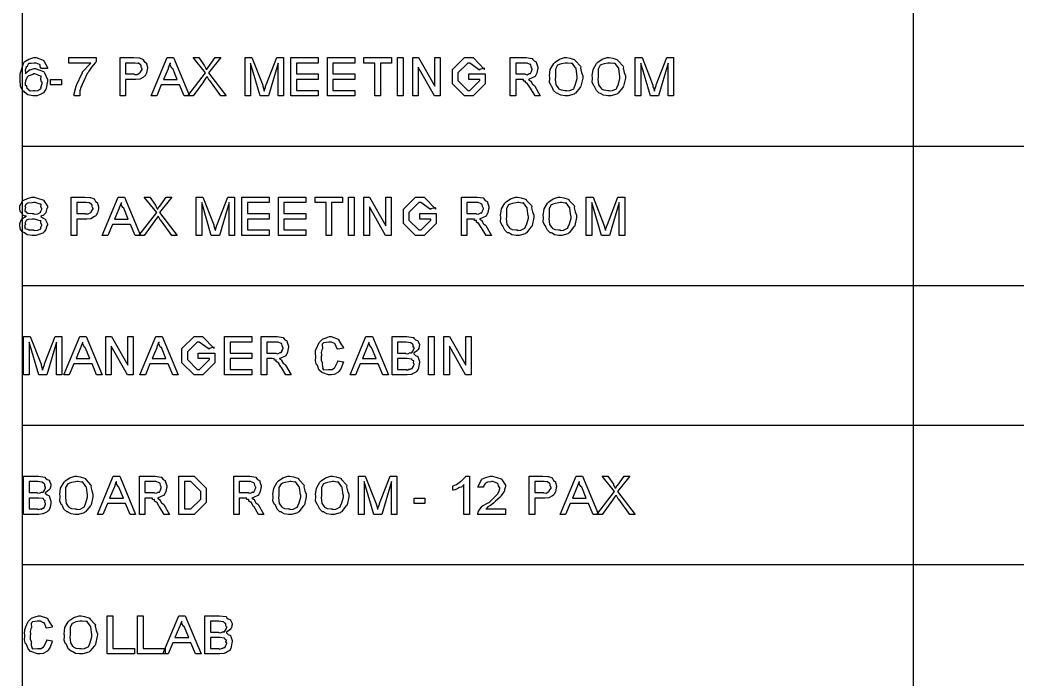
# Model space of a CAD drawing. Extents: x 0 to 23.4, y 0 to 16.5.
# Drawn here: x 19.229 to 21.06, y 11.622 to 12.831 of the extents above; entities that cross this region are included whole.
import ezdxf

# ---------------------------------------------------------------- set-up
doc = ezdxf.new("R2010")
doc.units = 0
doc.layers.get('0').update_dxf_attribs({"linetype": 'CONTINUOUS'})

msp = doc.modelspace()

# ---------------------------------------------------------------- linework, layer by layer
at = {"color": 0}
for points in [[(19.2335, 14.09), (19.2335, 8.75831)], [(20.8692, 14.09), (20.8692, 8.75831)], [(19.2335, 12.6), (22.1315, 12.6)], [(19.2335, 12.3439), (22.1315, 12.3439)], [(19.2335, 12.0878), (22.1315, 12.0878)], [(19.2335, 11.8317), (22.1315, 11.8317)]]:
    msp.add_lwpolyline(points, dxfattribs=at)
for points in [[(19.28, 12.7423), (19.2699, 12.7423), (19.2692, 12.7424), (19.2668, 12.7452), (19.2668, 12.7487), (19.2664, 12.7491), (19.265, 12.7495), (19.259, 12.7523), (19.2571, 12.7523), (19.2553, 12.752), (19.25, 12.7514), (19.2457, 12.7513), (19.2443, 12.751), (19.2443, 12.7505), (19.2428, 12.7466), (19.2424, 12.746), (19.2411, 12.7447), (19.2389, 12.7395), (19.2397, 12.7343), (19.2397, 12.7326), (19.2397, 12.7326), (19.2422, 12.7353), (19.2471, 12.7396), (19.2479, 12.74), (19.2483, 12.7399), (19.2556, 12.7423), (19.2579, 12.7423), (19.2594, 12.7416), (19.2725, 12.7366), (19.2736, 12.7354), (19.2744, 12.7342), (19.28, 12.7219), (19.28, 12.7178), (19.2793, 12.7158), (19.2781, 12.7094), (19.2774, 12.7056), (19.2768, 12.7046), (19.276, 12.7028), (19.2725, 12.6976), (19.2692, 12.6958), (19.2683, 12.6953), (19.2665, 12.6945), (19.2611, 12.6924), (19.2575, 12.692), (19.2562, 12.692), (19.2531, 12.692), (19.2439, 12.694), (19.2383, 12.6985), (19.2371, 12.6998), (19.2353, 12.7005), (19.2307, 12.7092), (19.2297, 12.7214), (19.2297, 12.7254), (19.2297, 12.7327), (19.2365, 12.753), (19.2379, 12.7545), (19.2385, 12.7553), (19.2456, 12.7595), (19.2549, 12.7623), (19.2579, 12.7623), (19.2594, 12.7623), (19.2719, 12.7578), (19.2729, 12.7569), (19.2737, 12.7553), (19.2799, 12.7439), (19.28, 12.7423)], [(19.3192, 12.7523), (19.3192, 12.7623), (19.3696, 12.7623), (19.3696, 12.7543), (19.3675, 12.7525), (19.3608, 12.745), (19.3557, 12.7371), (19.3544, 12.7352), (19.3525, 12.7331), (19.3438, 12.7132), (19.3431, 12.7111), (19.3418, 12.7092), (19.3393, 12.7013), (19.3396, 12.6937), (19.3394, 12.692), (19.3292, 12.692), (19.3283, 12.6934), (19.3326, 12.7098), (19.3333, 12.7117), (19.3339, 12.7132), (19.3431, 12.7324), (19.3442, 12.7341), (19.3444, 12.7359), (19.3581, 12.7511), (19.3594, 12.7523), (19.3192, 12.7523)], [(19.4132, 12.692), (19.4132, 12.7623), (19.4382, 12.7623), (19.4386, 12.7623), (19.4475, 12.7618), (19.4482, 12.7617), (19.4486, 12.7616), (19.4556, 12.7591), (19.4561, 12.7586), (19.4558, 12.7578), (19.4578, 12.7544), (19.4612, 12.7527), (19.4615, 12.7519), (19.4617, 12.7509), (19.4636, 12.7448), (19.4636, 12.7428), (19.4631, 12.7406), (19.4615, 12.7336), (19.4592, 12.7291), (19.4583, 12.728), (19.4564, 12.7264), (19.4493, 12.7226), (19.4421, 12.7222), (19.4397, 12.7222), (19.4233, 12.7222), (19.4233, 12.692), (19.4132, 12.692)], [(19.4704, 12.692), (19.4997, 12.7623), (19.5114, 12.7623), (19.5407, 12.692), (19.5307, 12.692), (19.5222, 12.7122), (19.4889, 12.7122), (19.4804, 12.692), (19.4704, 12.692)], [(19.5375, 12.692), (19.5703, 12.7343), (19.5475, 12.7623), (19.5575, 12.7623), (19.5682, 12.7473), (19.5685, 12.7457), (19.571, 12.741), (19.5721, 12.7402), (19.5721, 12.74), (19.5721, 12.74), (19.5725, 12.7413), (19.5754, 12.7451), (19.576, 12.7458), (19.5879, 12.7623), (19.5979, 12.7623), (19.5753, 12.7343), (19.6079, 12.692), (19.5981, 12.692), (19.5779, 12.7202), (19.5765, 12.7205), (19.5735, 12.7266), (19.5729, 12.7274), (19.5715, 12.7256), (19.5675, 12.7202), (19.5664, 12.7183), (19.5663, 12.718), (19.5475, 12.692), (19.5375, 12.692)], [(19.6426, 12.692), (19.6426, 12.7623), (19.6553, 12.7623), (19.675, 12.7115), (19.6753, 12.7098), (19.6776, 12.7014), (19.6778, 12.7009), (19.6778, 12.7009), (19.6789, 12.7046), (19.681, 12.711), (19.6813, 12.7122), (19.7007, 12.7623), (19.7132, 12.7623), (19.7132, 12.692), (19.7031, 12.692), (19.7031, 12.7523), (19.6854, 12.692), (19.6704, 12.692), (19.6529, 12.7523), (19.6529, 12.692), (19.6426, 12.692)], [(19.7265, 12.692), (19.7265, 12.7623), (19.7769, 12.7623), (19.7769, 12.7523), (19.7368, 12.7523), (19.7368, 12.7322), (19.7769, 12.7322), (19.7769, 12.7222), (19.7368, 12.7222), (19.7368, 12.702), (19.7769, 12.702), (19.7769, 12.692), (19.7265, 12.692)], [(19.7938, 12.692), (19.7938, 12.7623), (19.844, 12.7623), (19.844, 12.7523), (19.8039, 12.7523), (19.8039, 12.7322), (19.844, 12.7322), (19.844, 12.7222), (19.8039, 12.7222), (19.8039, 12.702), (19.844, 12.702), (19.844, 12.692), (19.7938, 12.692)], [(19.8811, 12.692), (19.8811, 12.7523), (19.8608, 12.7523), (19.8608, 12.7623), (19.9112, 12.7623), (19.9112, 12.7523), (19.8911, 12.7523), (19.8911, 12.692), (19.8811, 12.692)], [(19.9224, 12.692), (19.9224, 12.7623), (19.9326, 12.7623), (19.9326, 12.692), (19.9224, 12.692)], [(19.9504, 12.692), (19.9504, 12.7623), (19.9611, 12.7623), (19.9908, 12.7098), (19.9908, 12.7623), (20.0007, 12.7623), (20.0007, 12.692), (19.9901, 12.692), (19.9606, 12.7447), (19.9606, 12.692), (19.9504, 12.692)], [(20.0533, 12.7222), (20.0533, 12.7322), (20.0835, 12.7322), (20.0835, 12.7141), (20.0613, 12.692), (20.0565, 12.692), (20.0453, 12.692), (20.0231, 12.7141), (20.0231, 12.7269), (20.0231, 12.7402), (20.0453, 12.7623), (20.0557, 12.7623), (20.0611, 12.7623), (20.0824, 12.7402), (20.0824, 12.7428), (20.0732, 12.7406), (20.0732, 12.7393), (20.055, 12.7523), (20.0554, 12.7523), (20.0514, 12.7523), (20.0333, 12.7343), (20.0333, 12.7272), (20.0333, 12.7202), (20.0514, 12.702), (20.0557, 12.702), (20.0554, 12.702), (20.0735, 12.7202), (20.0735, 12.7222), (20.0533, 12.7222)], [(20.1294, 12.692), (20.1294, 12.7623), (20.1583, 12.7623), (20.1588, 12.7623), (20.1697, 12.7607), (20.1704, 12.7604), (20.1704, 12.7593), (20.1731, 12.7561), (20.1768, 12.7543), (20.1772, 12.7534), (20.1774, 12.7521), (20.1799, 12.7448), (20.1799, 12.7423), (20.1793, 12.7403), (20.1781, 12.7339), (20.1764, 12.7298), (20.1757, 12.7289), (20.1749, 12.7273), (20.1643, 12.7224), (20.1629, 12.7222), (20.1632, 12.7217), (20.1674, 12.7192), (20.1676, 12.7189), (20.1676, 12.7176), (20.1701, 12.7133), (20.1739, 12.7109), (20.1743, 12.71), (20.1846, 12.692), (20.1749, 12.692), (20.1668, 12.7059), (20.1657, 12.7069), (20.1612, 12.7143), (20.161, 12.7148), (20.16, 12.7147), (20.1571, 12.7165), (20.1571, 12.7193), (20.1568, 12.7196), (20.1563, 12.7192), (20.1537, 12.7193), (20.1536, 12.7218), (20.1533, 12.7219), (20.1525, 12.7218), (20.1497, 12.7222), (20.1487, 12.7222), (20.1396, 12.7222), (20.1396, 12.692), (20.1294, 12.692)], [(20.2021, 12.7263), (20.2013, 12.7286), (20.2029, 12.7406), (20.2092, 12.7512), (20.2106, 12.7528), (20.2117, 12.754), (20.2197, 12.7593), (20.2292, 12.7623), (20.2324, 12.7623), (20.2328, 12.7623), (20.2392, 12.7611), (20.2469, 12.7585), (20.2482, 12.7578), (20.2493, 12.7562), (20.2582, 12.7466), (20.2588, 12.7452), (20.2585, 12.7429), (20.2601, 12.7352), (20.2625, 12.729), (20.2625, 12.7269), (20.2624, 12.7247), (20.2592, 12.7099), (20.2586, 12.7085), (20.2571, 12.7069), (20.2489, 12.6968), (20.2478, 12.6961), (20.2465, 12.6951), (20.2358, 12.692), (20.2324, 12.692), (20.2299, 12.692), (20.2224, 12.6931), (20.2176, 12.6958), (20.2165, 12.6966), (20.2144, 12.697), (20.209, 12.7016), (20.2064, 12.7081), (20.2058, 12.7094), (20.2042, 12.7104), (20.2014, 12.7172), (20.2021, 12.724), (20.2021, 12.7263)], [(20.2806, 12.7263), (20.2796, 12.7286), (20.2813, 12.7406), (20.2875, 12.7512), (20.2889, 12.7528), (20.29, 12.754), (20.2981, 12.7593), (20.3075, 12.7623), (20.3107, 12.7623), (20.3111, 12.7623), (20.3175, 12.7611), (20.3253, 12.7585), (20.3265, 12.7578), (20.3276, 12.7562), (20.3365, 12.7466), (20.3371, 12.7452), (20.3368, 12.7429), (20.3385, 12.7352), (20.3408, 12.729), (20.3408, 12.7269), (20.3407, 12.7247), (20.3375, 12.7099), (20.3369, 12.7085), (20.3354, 12.7069), (20.3272, 12.6968), (20.3261, 12.6961), (20.3249, 12.6951), (20.3142, 12.692), (20.3107, 12.692), (20.3082, 12.692), (20.3007, 12.6931), (20.296, 12.6958), (20.2949, 12.6966), (20.2928, 12.697), (20.2874, 12.7016), (20.2847, 12.7081), (20.2842, 12.7094), (20.2825, 12.7104), (20.2797, 12.7172), (20.2806, 12.724), (20.2806, 12.7263)], [(20.3589, 12.692), (20.3589, 12.7623), (20.3714, 12.7623), (20.3911, 12.7115), (20.3914, 12.7098), (20.3939, 12.7014), (20.394, 12.7009), (20.394, 12.7009), (20.395, 12.7046), (20.3971, 12.711), (20.3975, 12.7122), (20.4168, 12.7623), (20.4293, 12.7623), (20.4293, 12.692), (20.4192, 12.692), (20.4192, 12.7523), (20.4015, 12.692), (20.3867, 12.692), (20.369, 12.7523), (20.369, 12.692), (20.3589, 12.692)], [(19.4233, 12.7322), (19.439, 12.7322), (19.4394, 12.7314), (19.4447, 12.7313), (19.4496, 12.7343), (19.4501, 12.7347), (19.4501, 12.7351), (19.4536, 12.7406), (19.4536, 12.7423), (19.4532, 12.7423), (19.4519, 12.7446), (19.4519, 12.748), (19.4517, 12.7484), (19.4507, 12.7488), (19.4469, 12.7518), (19.4464, 12.7519), (19.446, 12.7516), (19.4406, 12.7523), (19.4387, 12.7523), (19.4233, 12.7523), (19.4233, 12.7322)], [(19.4929, 12.7222), (19.5181, 12.7222), (19.5099, 12.7423), (19.5083, 12.7431), (19.5053, 12.7482), (19.5056, 12.7522), (19.5056, 12.7523), (19.5047, 12.7513), (19.5017, 12.7428), (19.5012, 12.7417), (19.4929, 12.7222)], [(20.1396, 12.7322), (20.1568, 12.7322), (20.1568, 12.7318), (20.1603, 12.7309), (20.1642, 12.7331), (20.1646, 12.7332), (20.1646, 12.7332), (20.1664, 12.7331), (20.1683, 12.7365), (20.1685, 12.7369), (20.1683, 12.737), (20.1699, 12.741), (20.1699, 12.7423), (20.1693, 12.7424), (20.1679, 12.7453), (20.1674, 12.7491), (20.1669, 12.7495), (20.1661, 12.7498), (20.1604, 12.7523), (20.1585, 12.7523), (20.1396, 12.7523), (20.1396, 12.7322)], [(20.2124, 12.7263), (20.2118, 12.723), (20.2129, 12.7122), (20.2171, 12.7066), (20.2181, 12.7059), (20.2179, 12.7052), (20.2229, 12.703), (20.23, 12.702), (20.2324, 12.702), (20.2326, 12.7013), (20.2389, 12.7017), (20.2458, 12.7052), (20.2468, 12.7059), (20.2467, 12.7066), (20.2494, 12.7133), (20.2525, 12.7237), (20.2525, 12.7272), (20.2521, 12.7278), (20.2506, 12.7415), (20.2501, 12.7428), (20.2494, 12.7434), (20.2438, 12.7516), (20.2429, 12.7517), (20.2414, 12.7515), (20.2347, 12.7523), (20.2325, 12.7523), (20.2301, 12.752), (20.2232, 12.7509), (20.2192, 12.7495), (20.2182, 12.7489), (20.2162, 12.7482), (20.2122, 12.7413), (20.2124, 12.7301), (20.2124, 12.7263)], [(20.2907, 12.7263), (20.2901, 12.723), (20.2912, 12.7122), (20.2954, 12.7066), (20.2964, 12.7059), (20.2962, 12.7052), (20.3014, 12.703), (20.3083, 12.702), (20.3107, 12.702), (20.311, 12.7013), (20.3172, 12.7017), (20.3242, 12.7052), (20.3251, 12.7059), (20.325, 12.7066), (20.3278, 12.7133), (20.3308, 12.7237), (20.3308, 12.7272), (20.3304, 12.7278), (20.3289, 12.7415), (20.3285, 12.7428), (20.3279, 12.7434), (20.3221, 12.7516), (20.3213, 12.7517), (20.3197, 12.7515), (20.3131, 12.7523), (20.3108, 12.7523), (20.3085, 12.752), (20.3015, 12.7509), (20.2975, 12.7495), (20.2965, 12.7489), (20.2946, 12.7482), (20.2906, 12.7413), (20.2907, 12.7301), (20.2907, 12.7263)], [(19.2397, 12.7178), (19.239, 12.7167), (19.2389, 12.7123), (19.2414, 12.7104), (19.2417, 12.7098), (19.2413, 12.7092), (19.2421, 12.706), (19.2449, 12.7043), (19.2451, 12.7039), (19.2451, 12.7032), (19.2481, 12.701), (19.2535, 12.702), (19.2553, 12.702), (19.2562, 12.7012), (19.2625, 12.7018), (19.2678, 12.7055), (19.2681, 12.7061), (19.2675, 12.7068), (19.2699, 12.7148), (19.2699, 12.7174), (19.2692, 12.7176), (19.2679, 12.7222), (19.2683, 12.7276), (19.2681, 12.7283), (19.2669, 12.7282), (19.2626, 12.7301), (19.2569, 12.7322), (19.2551, 12.7322), (19.2533, 12.7313), (19.2478, 12.7297), (19.2449, 12.7288), (19.2443, 12.7283), (19.2435, 12.7269), (19.2397, 12.7201), (19.2397, 12.7178)], [(19.2857, 12.7122), (19.2857, 12.7222), (19.3058, 12.7222), (19.3058, 12.7122), (19.2857, 12.7122)], [(19.2415, 12.4715), (19.2399, 12.4712), (19.2346, 12.4729), (19.2329, 12.4767), (19.2324, 12.4773), (19.2322, 12.4772), (19.2297, 12.4799), (19.2294, 12.485), (19.2294, 12.4867), (19.2294, 12.4901), (19.235, 12.4997), (19.2361, 12.5005), (19.2367, 12.5008), (19.2433, 12.5036), (19.2515, 12.5062), (19.2543, 12.5062), (19.2553, 12.5061), (19.2715, 12.5013), (19.2728, 12.5003), (19.2737, 12.4986), (19.2797, 12.4895), (19.2797, 12.4864), (19.279, 12.485), (19.2778, 12.4805), (19.2771, 12.478), (19.2767, 12.4773), (19.2758, 12.4759), (19.2722, 12.4722), (19.2687, 12.4718), (19.2678, 12.4715), (19.2678, 12.4705), (19.2714, 12.4679), (19.276, 12.4659), (19.2765, 12.4652), (19.2765, 12.4644), (19.2797, 12.4574), (19.2797, 12.455), (19.279, 12.4532), (19.2768, 12.4469), (19.2739, 12.4423), (19.2728, 12.4413), (19.2715, 12.4399), (19.2588, 12.4359), (19.2546, 12.4359), (19.2517, 12.4359), (19.2429, 12.4372), (19.2375, 12.4404), (19.2364, 12.4413), (19.2346, 12.4418), (19.2303, 12.447), (19.2294, 12.4533), (19.2294, 12.4554), (19.2294, 12.458), (19.2321, 12.465), (19.2326, 12.4656), (19.2329, 12.4662), (19.2406, 12.4712), (19.2415, 12.4715)], [(19.3233, 12.4359), (19.3233, 12.5062), (19.3483, 12.5062), (19.3487, 12.5061), (19.3576, 12.5056), (19.3583, 12.5055), (19.3587, 12.5054), (19.3658, 12.5029), (19.3664, 12.5025), (19.3661, 12.5016), (19.3679, 12.4983), (19.3714, 12.4965), (19.3718, 12.4958), (19.3718, 12.4947), (19.3738, 12.4887), (19.3738, 12.4867), (19.3733, 12.4845), (19.3718, 12.4775), (19.3693, 12.4729), (19.3685, 12.4719), (19.3665, 12.4703), (19.3594, 12.4665), (19.3522, 12.466), (19.3499, 12.466), (19.3336, 12.466), (19.3336, 12.4359), (19.3233, 12.4359)], [(19.3806, 12.4359), (19.4099, 12.5062), (19.4215, 12.5062), (19.4508, 12.4359), (19.4408, 12.4359), (19.4324, 12.4561), (19.399, 12.4561), (19.3906, 12.4359), (19.3806, 12.4359)], [(19.4476, 12.4359), (19.4804, 12.4782), (19.4576, 12.5062), (19.4676, 12.5062), (19.4783, 12.4912), (19.4786, 12.4896), (19.4811, 12.4849), (19.4822, 12.4841), (19.4822, 12.4838), (19.4822, 12.4838), (19.4826, 12.4852), (19.4856, 12.4889), (19.4861, 12.4897), (19.4981, 12.5062), (19.5081, 12.5062), (19.4854, 12.4782), (19.5181, 12.4359), (19.5082, 12.4359), (19.4881, 12.4641), (19.4867, 12.4644), (19.4836, 12.4704), (19.4831, 12.4712), (19.4817, 12.4695), (19.4776, 12.4641), (19.4765, 12.4622), (19.4764, 12.4619), (19.4576, 12.4359), (19.4476, 12.4359)], [(19.5528, 12.4359), (19.5528, 12.5062), (19.5654, 12.5062), (19.5851, 12.4554), (19.5854, 12.4537), (19.5878, 12.4453), (19.5881, 12.4448), (19.5881, 12.4448), (19.589, 12.4485), (19.5911, 12.4549), (19.5915, 12.4561), (19.6108, 12.5062), (19.6233, 12.5062), (19.6233, 12.4359), (19.6132, 12.4359), (19.6132, 12.4962), (19.5956, 12.4359), (19.5806, 12.4359), (19.5631, 12.4962), (19.5631, 12.4359), (19.5528, 12.4359)], [(19.6367, 12.4359), (19.6367, 12.5062), (19.6871, 12.5062), (19.6871, 12.4962), (19.6469, 12.4962), (19.6469, 12.476), (19.6871, 12.476), (19.6871, 12.466), (19.6469, 12.466), (19.6469, 12.4459), (19.6871, 12.4459), (19.6871, 12.4359), (19.6367, 12.4359)], [(19.7039, 12.4359), (19.7039, 12.5062), (19.7542, 12.5062), (19.7542, 12.4962), (19.714, 12.4962), (19.714, 12.476), (19.7542, 12.476), (19.7542, 12.466), (19.714, 12.466), (19.714, 12.4459), (19.7542, 12.4459), (19.7542, 12.4359), (19.7039, 12.4359)], [(19.7912, 12.4359), (19.7912, 12.4962), (19.7711, 12.4962), (19.7711, 12.5062), (19.8214, 12.5062), (19.8214, 12.4962), (19.8012, 12.4962), (19.8012, 12.4359), (19.7912, 12.4359)], [(19.8326, 12.4359), (19.8326, 12.5062), (19.8428, 12.5062), (19.8428, 12.4359), (19.8326, 12.4359)], [(19.8606, 12.4359), (19.8606, 12.5062), (19.8712, 12.5062), (19.901, 12.4537), (19.901, 12.5062), (19.911, 12.5062), (19.911, 12.4359), (19.9003, 12.4359), (19.8708, 12.4886), (19.8708, 12.4359), (19.8606, 12.4359)], [(19.9635, 12.466), (19.9635, 12.476), (19.9936, 12.476), (19.9936, 12.458), (19.9715, 12.4359), (19.9667, 12.4359), (19.9554, 12.4359), (19.9333, 12.458), (19.9333, 12.4708), (19.9333, 12.4841), (19.9554, 12.5062), (19.9658, 12.5062), (19.9713, 12.5062), (19.9925, 12.4841), (19.9925, 12.4867), (19.9833, 12.4845), (19.9833, 12.4832), (19.9651, 12.4962), (19.9656, 12.4962), (19.9615, 12.4962), (19.9435, 12.4782), (19.9435, 12.471), (19.9435, 12.4641), (19.9615, 12.4459), (19.9658, 12.4459), (19.9656, 12.4459), (19.9836, 12.4641), (19.9836, 12.466), (19.9635, 12.466)], [(20.0396, 12.4359), (20.0396, 12.5062), (20.0685, 12.5062), (20.0689, 12.5061), (20.0799, 12.5046), (20.0806, 12.5042), (20.0806, 12.5032), (20.0833, 12.4999), (20.0869, 12.4982), (20.0874, 12.4973), (20.0875, 12.496), (20.09, 12.4887), (20.09, 12.4862), (20.0896, 12.4842), (20.0883, 12.4778), (20.0865, 12.4737), (20.0858, 12.4728), (20.0851, 12.4711), (20.0744, 12.4663), (20.0731, 12.466), (20.0733, 12.4656), (20.0775, 12.4631), (20.0778, 12.4628), (20.0778, 12.4614), (20.0804, 12.4572), (20.084, 12.4548), (20.0846, 12.4539), (20.0947, 12.4359), (20.085, 12.4359), (20.0769, 12.4498), (20.0758, 12.4507), (20.0714, 12.4582), (20.0711, 12.4587), (20.0701, 12.4586), (20.0672, 12.4604), (20.0672, 12.4632), (20.0669, 12.4634), (20.0665, 12.4631), (20.064, 12.4632), (20.0637, 12.4657), (20.0635, 12.4658), (20.0628, 12.4657), (20.0599, 12.466), (20.0589, 12.466), (20.0499, 12.466), (20.0499, 12.4359), (20.0396, 12.4359)], [(20.1124, 12.4702), (20.1114, 12.4724), (20.1131, 12.4844), (20.1193, 12.4951), (20.1208, 12.4966), (20.1218, 12.4978), (20.1299, 12.5032), (20.1393, 12.5062), (20.1425, 12.5062), (20.1429, 12.5061), (20.1493, 12.5049), (20.1571, 12.5024), (20.1583, 12.5016), (20.1594, 12.5001), (20.1683, 12.4905), (20.1689, 12.489), (20.1686, 12.4868), (20.1703, 12.4791), (20.1726, 12.4729), (20.1726, 12.4708), (20.1725, 12.4685), (20.1694, 12.4538), (20.1688, 12.4524), (20.1672, 12.4508), (20.159, 12.4407), (20.1579, 12.44), (20.1567, 12.439), (20.146, 12.4359), (20.1425, 12.4359), (20.14, 12.4359), (20.1325, 12.437), (20.1278, 12.4397), (20.1267, 12.4404), (20.1246, 12.4409), (20.1192, 12.4455), (20.1165, 12.4519), (20.116, 12.4532), (20.1143, 12.4543), (20.1115, 12.461), (20.1124, 12.4679), (20.1124, 12.4702)], [(20.1907, 12.4702), (20.1897, 12.4724), (20.1915, 12.4844), (20.1976, 12.4951), (20.1992, 12.4966), (20.2001, 12.4978), (20.2082, 12.5032), (20.2176, 12.5062), (20.2208, 12.5062), (20.2213, 12.5061), (20.2276, 12.5049), (20.2354, 12.5024), (20.2367, 12.5016), (20.2378, 12.5001), (20.2467, 12.4905), (20.2472, 12.489), (20.2469, 12.4868), (20.2486, 12.4791), (20.251, 12.4729), (20.251, 12.4708), (20.2508, 12.4685), (20.2478, 12.4538), (20.2471, 12.4524), (20.2456, 12.4508), (20.2374, 12.4407), (20.2363, 12.44), (20.235, 12.439), (20.2243, 12.4359), (20.2208, 12.4359), (20.2183, 12.4359), (20.2108, 12.437), (20.2061, 12.4397), (20.205, 12.4404), (20.2029, 12.4409), (20.1975, 12.4455), (20.195, 12.4519), (20.1943, 12.4532), (20.1926, 12.4543), (20.1899, 12.461), (20.1907, 12.4679), (20.1907, 12.4702)], [(20.269, 12.4359), (20.269, 12.5062), (20.2815, 12.5062), (20.3014, 12.4554), (20.3015, 12.4537), (20.304, 12.4453), (20.3042, 12.4448), (20.3042, 12.4448), (20.3051, 12.4485), (20.3072, 12.4549), (20.3076, 12.4561), (20.3269, 12.5062), (20.3396, 12.5062), (20.3396, 12.4359), (20.3293, 12.4359), (20.3293, 12.4962), (20.3118, 12.4359), (20.2968, 12.4359), (20.2792, 12.4962), (20.2792, 12.4359), (20.269, 12.4359)], [(19.2393, 12.4864), (19.2387, 12.4853), (19.2385, 12.4812), (19.2408, 12.4794), (19.2411, 12.4788), (19.2411, 12.4788), (19.2439, 12.4766), (19.2519, 12.476), (19.2547, 12.476), (19.2557, 12.475), (19.2624, 12.4752), (19.2675, 12.4784), (19.2678, 12.4788), (19.2674, 12.4791), (19.2696, 12.4843), (19.2696, 12.486), (19.269, 12.486), (19.2675, 12.4888), (19.2681, 12.4927), (19.2678, 12.4932), (19.2667, 12.4935), (19.2575, 12.4962), (19.2546, 12.4962), (19.2519, 12.4959), (19.244, 12.4948), (19.2414, 12.4937), (19.2411, 12.4932), (19.2401, 12.4927), (19.2383, 12.4899), (19.2393, 12.4873), (19.2393, 12.4864)], [(19.3336, 12.476), (19.3492, 12.476), (19.3496, 12.4753), (19.3549, 12.4752), (19.3597, 12.4782), (19.3603, 12.4786), (19.3604, 12.479), (19.3637, 12.4844), (19.3637, 12.4862), (19.3633, 12.4862), (19.3621, 12.4885), (19.3621, 12.4919), (19.3618, 12.4923), (19.3608, 12.4927), (19.3571, 12.4957), (19.3565, 12.4958), (19.3561, 12.4955), (19.3507, 12.4962), (19.349, 12.4962), (19.3336, 12.4962), (19.3336, 12.476)], [(19.4031, 12.466), (19.4283, 12.466), (19.42, 12.4862), (19.4185, 12.4869), (19.4154, 12.4921), (19.4157, 12.496), (19.4157, 12.4962), (19.4149, 12.4952), (19.4118, 12.4867), (19.4114, 12.4856), (19.4031, 12.466)], [(20.0499, 12.476), (20.0669, 12.476), (20.0669, 12.4756), (20.0704, 12.4748), (20.0743, 12.4769), (20.0747, 12.4771), (20.0747, 12.4771), (20.0765, 12.477), (20.0785, 12.4804), (20.0786, 12.4808), (20.0785, 12.4809), (20.08, 12.4849), (20.08, 12.4862), (20.0794, 12.4863), (20.0782, 12.4892), (20.0776, 12.4929), (20.0771, 12.4934), (20.0763, 12.4937), (20.0706, 12.4962), (20.0687, 12.4962), (20.0499, 12.4962), (20.0499, 12.476)], [(20.1225, 12.4702), (20.1219, 12.4669), (20.1231, 12.4561), (20.1272, 12.4505), (20.1282, 12.4498), (20.1281, 12.4491), (20.1332, 12.4468), (20.1401, 12.4459), (20.1425, 12.4459), (20.1429, 12.4452), (20.149, 12.4456), (20.156, 12.4491), (20.1569, 12.4498), (20.1568, 12.4505), (20.1596, 12.4571), (20.1626, 12.4676), (20.1626, 12.471), (20.1622, 12.4717), (20.1607, 12.4853), (20.1603, 12.4867), (20.1597, 12.4873), (20.1539, 12.4954), (20.1531, 12.4956), (20.1515, 12.4953), (20.1449, 12.4962), (20.1426, 12.4962), (20.1404, 12.4958), (20.1333, 12.4947), (20.1293, 12.4933), (20.1283, 12.4927), (20.1264, 12.4921), (20.1224, 12.4852), (20.1225, 12.474), (20.1225, 12.4702)], [(20.2008, 12.4702), (20.2003, 12.4669), (20.2014, 12.4561), (20.2056, 12.4505), (20.2065, 12.4498), (20.2064, 12.4491), (20.2115, 12.4468), (20.2185, 12.4459), (20.2208, 12.4459), (20.2213, 12.4452), (20.2274, 12.4456), (20.2344, 12.4491), (20.2354, 12.4498), (20.2351, 12.4505), (20.2379, 12.4571), (20.241, 12.4676), (20.241, 12.471), (20.2406, 12.4717), (20.239, 12.4853), (20.2386, 12.4867), (20.2381, 12.4873), (20.2322, 12.4954), (20.2314, 12.4956), (20.2299, 12.4953), (20.2232, 12.4962), (20.221, 12.4962), (20.2188, 12.4958), (20.2117, 12.4947), (20.2076, 12.4933), (20.2067, 12.4927), (20.2047, 12.4921), (20.2007, 12.4852), (20.2008, 12.474), (20.2008, 12.4702)], [(19.2393, 12.4561), (19.2387, 12.4555), (19.2379, 12.4528), (19.2387, 12.4514), (19.2387, 12.4511), (19.2385, 12.4509), (19.2386, 12.4487), (19.2431, 12.4474), (19.2442, 12.4472), (19.2451, 12.446), (19.2522, 12.4459), (19.2546, 12.4459), (19.2556, 12.445), (19.2622, 12.4453), (19.2675, 12.4482), (19.2678, 12.4487), (19.2678, 12.4487), (19.2678, 12.4503), (19.2696, 12.4545), (19.2696, 12.4558), (19.2689, 12.456), (19.2675, 12.459), (19.2679, 12.4626), (19.2676, 12.463), (19.2665, 12.4625), (19.2621, 12.4637), (19.2562, 12.466), (19.2543, 12.466), (19.2517, 12.4659), (19.2439, 12.4651), (19.2414, 12.4637), (19.2411, 12.4632), (19.2403, 12.4621), (19.2383, 12.4583), (19.2393, 12.4567), (19.2393, 12.4561)], [(19.236, 12.1798), (19.236, 12.2501), (19.2483, 12.2501), (19.2683, 12.1993), (19.2686, 12.1976), (19.271, 12.1892), (19.2711, 12.1887), (19.2711, 12.1887), (19.2722, 12.1924), (19.2743, 12.1988), (19.2746, 12.2), (19.2939, 12.2501), (19.3065, 12.2501), (19.3065, 12.1798), (19.2964, 12.1798), (19.2964, 12.2401), (19.2785, 12.1798), (19.2638, 12.1798), (19.2462, 12.2401), (19.2462, 12.1798), (19.236, 12.1798)], [(19.3099, 12.1798), (19.3392, 12.2501), (19.3508, 12.2501), (19.3801, 12.1798), (19.3701, 12.1798), (19.3617, 12.2), (19.3283, 12.2), (19.3199, 12.1798), (19.3099, 12.1798)], [(19.3869, 12.1798), (19.3869, 12.2501), (19.3976, 12.2501), (19.4274, 12.1976), (19.4274, 12.2501), (19.4372, 12.2501), (19.4372, 12.1798), (19.4267, 12.1798), (19.3971, 12.2325), (19.3971, 12.1798), (19.3869, 12.1798)], [(19.4496, 12.1798), (19.4789, 12.2501), (19.4906, 12.2501), (19.5199, 12.1798), (19.5099, 12.1798), (19.5015, 12.2), (19.4681, 12.2), (19.4596, 12.1798), (19.4496, 12.1798)], [(19.5568, 12.21), (19.5568, 12.2199), (19.5871, 12.2199), (19.5871, 12.2019), (19.5649, 12.1798), (19.5601, 12.1798), (19.5489, 12.1798), (19.5267, 12.2019), (19.5267, 12.2147), (19.5267, 12.228), (19.5489, 12.2501), (19.5593, 12.2501), (19.5647, 12.2501), (19.586, 12.228), (19.586, 12.2306), (19.5767, 12.2284), (19.5767, 12.2271), (19.5586, 12.2401), (19.559, 12.2401), (19.5549, 12.2401), (19.5369, 12.2221), (19.5369, 12.215), (19.5369, 12.208), (19.5549, 12.1898), (19.5593, 12.1898), (19.559, 12.1898), (19.5771, 12.208), (19.5771, 12.21), (19.5568, 12.21)], [(19.605, 12.1798), (19.605, 12.2501), (19.6553, 12.2501), (19.6553, 12.2401), (19.6151, 12.2401), (19.6151, 12.2199), (19.6553, 12.2199), (19.6553, 12.21), (19.6151, 12.21), (19.6151, 12.1898), (19.6553, 12.1898), (19.6553, 12.1798), (19.605, 12.1798)], [(19.6721, 12.1798), (19.6721, 12.2501), (19.701, 12.2501), (19.7014, 12.2501), (19.7124, 12.2485), (19.7131, 12.2482), (19.7131, 12.2471), (19.7158, 12.2439), (19.7194, 12.2421), (19.7199, 12.2412), (19.72, 12.2399), (19.7225, 12.2326), (19.7225, 12.2301), (19.7219, 12.2281), (19.7207, 12.2217), (19.719, 12.2176), (19.7183, 12.2167), (19.7175, 12.2151), (19.7069, 12.2102), (19.7056, 12.21), (19.7058, 12.2095), (19.71, 12.207), (19.7103, 12.2067), (19.7103, 12.2053), (19.7128, 12.2011), (19.7165, 12.1987), (19.7171, 12.1978), (19.7272, 12.1798), (19.7175, 12.1798), (19.7094, 12.1937), (19.7083, 12.1947), (19.7039, 12.2021), (19.7036, 12.2026), (19.7026, 12.2025), (19.6997, 12.2043), (19.6997, 12.2071), (19.6994, 12.2074), (19.6989, 12.207), (19.6964, 12.2071), (19.6963, 12.2096), (19.696, 12.2097), (19.6951, 12.2096), (19.6924, 12.21), (19.6914, 12.21), (19.6824, 12.21), (19.6824, 12.1798), (19.6721, 12.1798)], [(19.8131, 12.2056), (19.8231, 12.2037), (19.8222, 12.2009), (19.819, 12.1921), (19.8156, 12.1869), (19.8146, 12.1859), (19.8126, 12.1843), (19.8064, 12.1806), (19.8011, 12.1798), (19.7993, 12.1798), (19.7957, 12.1798), (19.7854, 12.1834), (19.7844, 12.1841), (19.7828, 12.1846), (19.7783, 12.1891), (19.7763, 12.1958), (19.7757, 12.1972), (19.774, 12.1983), (19.7718, 12.2055), (19.7726, 12.2129), (19.7726, 12.2154), (19.7718, 12.2166), (19.7722, 12.2245), (19.7756, 12.2328), (19.7761, 12.2341), (19.7761, 12.2341), (19.7786, 12.2395), (19.7849, 12.2453), (19.786, 12.246), (19.7862, 12.2458), (19.7915, 12.2478), (19.7979, 12.2501), (19.8, 12.2501), (19.8007, 12.2501), (19.8137, 12.2454), (19.8147, 12.2445), (19.8149, 12.2428), (19.8185, 12.2368), (19.8226, 12.2307), (19.8231, 12.2291), (19.8131, 12.2271), (19.8119, 12.2278), (19.8083, 12.2364), (19.8078, 12.2369), (19.8069, 12.2373), (19.8012, 12.2401), (19.7993, 12.2401), (19.7962, 12.2398), (19.7868, 12.2387), (19.7847, 12.237), (19.7849, 12.2367), (19.7843, 12.236), (19.7846, 12.2283), (19.7844, 12.2273), (19.7835, 12.226), (19.7822, 12.2208), (19.7829, 12.2167), (19.7829, 12.2154), (19.7824, 12.2134), (19.7825, 12.207), (19.7843, 12.2025), (19.7846, 12.2015), (19.7842, 12.2001), (19.7846, 12.1954), (19.7853, 12.1931), (19.785, 12.1926), (19.7847, 12.1921), (19.7868, 12.1889), (19.7957, 12.1898), (19.7988, 12.1898), (19.7988, 12.1896), (19.8025, 12.1895), (19.8069, 12.193), (19.8076, 12.1937), (19.8081, 12.1944), (19.8128, 12.2043), (19.8131, 12.2056)], [(19.8353, 12.1798), (19.8646, 12.2501), (19.8764, 12.2501), (19.9057, 12.1798), (19.8957, 12.1798), (19.8872, 12.2), (19.8537, 12.2), (19.8453, 12.1798), (19.8353, 12.1798)], [(19.9125, 12.1798), (19.9125, 12.2501), (19.9392, 12.2501), (19.9397, 12.2501), (19.9514, 12.2485), (19.9521, 12.2482), (19.9522, 12.2471), (19.9556, 12.2441), (19.9594, 12.2428), (19.96, 12.2421), (19.9603, 12.2409), (19.9628, 12.2355), (19.9628, 12.2336), (19.9625, 12.2323), (19.9614, 12.2281), (19.9603, 12.2263), (19.96, 12.2258), (19.9593, 12.2248), (19.9531, 12.2203), (19.9521, 12.2199), (19.9522, 12.2188), (19.9557, 12.2157), (19.9596, 12.2139), (19.96, 12.213), (19.9603, 12.2117), (19.9628, 12.2043), (19.9628, 12.2017), (19.9624, 12.2002), (19.9611, 12.1927), (19.9608, 12.1919), (19.9603, 12.1905), (19.9582, 12.1864), (19.9564, 12.1852), (19.9558, 12.1848), (19.9546, 12.1841), (19.9511, 12.1821), (19.9493, 12.1813), (19.9486, 12.1811), (19.9475, 12.1808), (19.9404, 12.1798), (19.9381, 12.1798), (19.9125, 12.1798)], [(19.9796, 12.1798), (19.9796, 12.2501), (19.9897, 12.2501), (19.9897, 12.1798), (19.9796, 12.1798)], [(20.0075, 12.1798), (20.0075, 12.2501), (20.0181, 12.2501), (20.0479, 12.1976), (20.0479, 12.2501), (20.0578, 12.2501), (20.0578, 12.1798), (20.0472, 12.1798), (20.0176, 12.2325), (20.0176, 12.1798), (20.0075, 12.1798)], [(19.3324, 12.21), (19.3576, 12.21), (19.3493, 12.2301), (19.3478, 12.2308), (19.3447, 12.236), (19.345, 12.24), (19.345, 12.2401), (19.3442, 12.2391), (19.3411, 12.2306), (19.3407, 12.2295), (19.3324, 12.21)], [(19.4722, 12.21), (19.4974, 12.21), (19.489, 12.2301), (19.4876, 12.2308), (19.4846, 12.236), (19.4849, 12.24), (19.4847, 12.2401), (19.4839, 12.2391), (19.4808, 12.2306), (19.4804, 12.2295), (19.4722, 12.21)], [(19.6824, 12.2199), (19.6994, 12.2199), (19.6994, 12.2196), (19.7029, 12.2187), (19.7068, 12.2209), (19.7072, 12.221), (19.7072, 12.221), (19.709, 12.2209), (19.711, 12.2243), (19.7111, 12.2247), (19.711, 12.2248), (19.7125, 12.2288), (19.7125, 12.2301), (19.7119, 12.2302), (19.7106, 12.2331), (19.7101, 12.2369), (19.7096, 12.2373), (19.7088, 12.2376), (19.7031, 12.2401), (19.7011, 12.2401), (19.6824, 12.2401), (19.6824, 12.2199)], [(19.8579, 12.21), (19.8831, 12.21), (19.8749, 12.2301), (19.8733, 12.2308), (19.8703, 12.236), (19.8706, 12.24), (19.8706, 12.2401), (19.8696, 12.2391), (19.8665, 12.2306), (19.8661, 12.2295), (19.8579, 12.21)], [(19.9226, 12.2199), (19.9374, 12.2199), (19.9376, 12.2193), (19.9415, 12.2186), (19.9454, 12.2207), (19.9458, 12.2208), (19.946, 12.2205), (19.9486, 12.2204), (19.9507, 12.2237), (19.9511, 12.2241), (19.9507, 12.2243), (19.9528, 12.2285), (19.9528, 12.2299), (19.9525, 12.2299), (19.9513, 12.2319), (19.9514, 12.2352), (19.9511, 12.2356), (19.9501, 12.236), (19.9468, 12.2389), (19.9463, 12.239), (19.9457, 12.2389), (19.9385, 12.2401), (19.9361, 12.2401), (19.9226, 12.2401), (19.9226, 12.2199)], [(19.9226, 12.1898), (19.9381, 12.1898), (19.9381, 12.1895), (19.9404, 12.1886), (19.9433, 12.1902), (19.9437, 12.1902), (19.9437, 12.1902), (19.9444, 12.1895), (19.9479, 12.1916), (19.9482, 12.1917), (19.9482, 12.1917), (19.9494, 12.1916), (19.9513, 12.1947), (19.9515, 12.195), (19.9511, 12.1952), (19.9528, 12.1988), (19.9528, 12.2), (19.9525, 12.2), (19.9515, 12.2023), (19.9522, 12.2052), (19.9521, 12.2056), (19.9519, 12.2054), (19.9499, 12.2062), (19.9488, 12.2088), (19.9482, 12.2089), (19.9474, 12.209), (19.9404, 12.21), (19.9382, 12.21), (19.9226, 12.21), (19.9226, 12.1898)], [(19.2361, 11.9237), (19.2361, 11.994), (19.2628, 11.994), (19.2633, 11.9939), (19.275, 11.9923), (19.2758, 11.992), (19.2758, 11.9909), (19.2792, 11.988), (19.2831, 11.9867), (19.2836, 11.9859), (19.2839, 11.9847), (19.2864, 11.9793), (19.2864, 11.9775), (19.2861, 11.9761), (19.285, 11.9719), (19.284, 11.9702), (19.2836, 11.9697), (19.2831, 11.9687), (19.2767, 11.9642), (19.2758, 11.9638), (19.2758, 11.9627), (19.2793, 11.9596), (19.2832, 11.9577), (19.2836, 11.9569), (19.2839, 11.9556), (19.2864, 11.9481), (19.2864, 11.9456), (19.286, 11.9441), (19.2847, 11.9366), (19.2844, 11.9358), (19.284, 11.9344), (19.2818, 11.9302), (19.28, 11.9291), (19.2794, 11.9287), (19.2783, 11.928), (19.2747, 11.9259), (19.2729, 11.9252), (19.2724, 11.925), (19.2711, 11.9246), (19.264, 11.9237), (19.2617, 11.9237), (19.2361, 11.9237)], [(19.3032, 11.958), (19.3024, 11.9602), (19.304, 11.9722), (19.3103, 11.9829), (19.3117, 11.9844), (19.3126, 11.9856), (19.3207, 11.9909), (19.3301, 11.994), (19.3333, 11.994), (19.3338, 11.9939), (19.3401, 11.9927), (19.3479, 11.9902), (19.3492, 11.9894), (19.3503, 11.9878), (19.3592, 11.9783), (19.3599, 11.9768), (19.3594, 11.9746), (19.3611, 11.9668), (19.3635, 11.9607), (19.3635, 11.9586), (19.3633, 11.9563), (19.3603, 11.9416), (19.3596, 11.9402), (19.3581, 11.9386), (19.35, 11.9285), (19.3487, 11.9278), (19.3475, 11.9268), (19.3368, 11.9237), (19.3333, 11.9237), (19.3308, 11.9237), (19.3233, 11.9248), (19.3186, 11.9275), (19.3175, 11.9282), (19.3154, 11.9287), (19.31, 11.9333), (19.3075, 11.9397), (19.3068, 11.941), (19.3051, 11.9421), (19.3024, 11.9488), (19.3032, 11.9557), (19.3032, 11.958)], [(19.3715, 11.9237), (19.4008, 11.994), (19.4125, 11.994), (19.4418, 11.9237), (19.4318, 11.9237), (19.4233, 11.9438), (19.3899, 11.9438), (19.3814, 11.9237), (19.3715, 11.9237)], [(19.4486, 11.9237), (19.4486, 11.994), (19.4775, 11.994), (19.4778, 11.9939), (19.4889, 11.9923), (19.4896, 11.992), (19.4896, 11.991), (19.4922, 11.9877), (19.4958, 11.9859), (19.4962, 11.9851), (19.4965, 11.9838), (19.4989, 11.9765), (19.4989, 11.974), (19.4985, 11.9719), (19.4972, 11.9656), (19.4954, 11.9615), (19.4949, 11.9606), (19.494, 11.9589), (19.4833, 11.954), (19.4819, 11.9538), (19.4824, 11.9533), (19.4864, 11.9508), (19.4868, 11.9506), (19.4868, 11.9492), (19.4893, 11.945), (19.4929, 11.9426), (19.4935, 11.9417), (19.5038, 11.9237), (19.4939, 11.9237), (19.4858, 11.9376), (19.4849, 11.9385), (19.4804, 11.946), (19.48, 11.9465), (19.4792, 11.9463), (19.4763, 11.9482), (19.4763, 11.951), (19.476, 11.9512), (19.4754, 11.9508), (19.4729, 11.951), (19.4728, 11.9535), (19.4725, 11.9536), (19.4717, 11.9535), (19.4688, 11.9538), (19.4679, 11.9538), (19.4588, 11.9538), (19.4588, 11.9237), (19.4486, 11.9237)], [(19.5213, 11.9237), (19.5213, 11.994), (19.5422, 11.994), (19.5494, 11.994), (19.5715, 11.9718), (19.5715, 11.9592), (19.5715, 11.9458), (19.5494, 11.9237), (19.5433, 11.9237), (19.5213, 11.9237)], [(19.6218, 11.9237), (19.6218, 11.994), (19.6507, 11.994), (19.6511, 11.9939), (19.6621, 11.9923), (19.6628, 11.992), (19.6628, 11.991), (19.6654, 11.9877), (19.6692, 11.9859), (19.6696, 11.9851), (19.6697, 11.9838), (19.6721, 11.9765), (19.6721, 11.974), (19.6717, 11.9719), (19.6704, 11.9656), (19.6686, 11.9615), (19.6681, 11.9606), (19.6672, 11.9589), (19.6567, 11.954), (19.6553, 11.9538), (19.6556, 11.9533), (19.6597, 11.9508), (19.66, 11.9506), (19.66, 11.9492), (19.6625, 11.945), (19.6661, 11.9426), (19.6667, 11.9417), (19.6769, 11.9237), (19.6672, 11.9237), (19.6592, 11.9376), (19.6581, 11.9385), (19.6536, 11.946), (19.6533, 11.9465), (19.6524, 11.9463), (19.6494, 11.9482), (19.6494, 11.951), (19.6492, 11.9512), (19.6486, 11.9508), (19.6461, 11.951), (19.646, 11.9535), (19.6457, 11.9536), (19.6449, 11.9535), (19.6421, 11.9538), (19.6411, 11.9538), (19.6319, 11.9538), (19.6319, 11.9237), (19.6218, 11.9237)], [(19.6944, 11.958), (19.6936, 11.9602), (19.6953, 11.9722), (19.7015, 11.9829), (19.7029, 11.9844), (19.7039, 11.9856), (19.7119, 11.9909), (19.7214, 11.994), (19.7246, 11.994), (19.725, 11.9939), (19.7314, 11.9927), (19.7393, 11.9902), (19.7404, 11.9894), (19.7415, 11.9878), (19.7504, 11.9783), (19.7511, 11.9768), (19.7507, 11.9746), (19.7525, 11.9668), (19.7547, 11.9607), (19.7547, 11.9586), (19.7547, 11.9563), (19.7515, 11.9416), (19.7508, 11.9402), (19.7493, 11.9386), (19.7413, 11.9285), (19.74, 11.9278), (19.7389, 11.9268), (19.7282, 11.9237), (19.7246, 11.9237), (19.7221, 11.9237), (19.7146, 11.9248), (19.7099, 11.9275), (19.7088, 11.9282), (19.7067, 11.9287), (19.7013, 11.9333), (19.6988, 11.9397), (19.6982, 11.941), (19.6964, 11.9421), (19.6936, 11.9488), (19.6944, 11.9557), (19.6944, 11.958)], [(19.7728, 11.958), (19.7718, 11.9602), (19.7736, 11.9722), (19.7797, 11.9829), (19.7813, 11.9844), (19.7822, 11.9856), (19.7903, 11.9909), (19.7997, 11.994), (19.8029, 11.994), (19.8033, 11.9939), (19.8097, 11.9927), (19.8175, 11.9902), (19.8187, 11.9894), (19.8199, 11.9878), (19.8288, 11.9783), (19.8293, 11.9768), (19.829, 11.9746), (19.8307, 11.9668), (19.8331, 11.9607), (19.8331, 11.9586), (19.8329, 11.9563), (19.8299, 11.9416), (19.8292, 11.9402), (19.8276, 11.9386), (19.8194, 11.9285), (19.8183, 11.9278), (19.8171, 11.9268), (19.8064, 11.9237), (19.8029, 11.9237), (19.8004, 11.9237), (19.7929, 11.9248), (19.7882, 11.9275), (19.7871, 11.9282), (19.785, 11.9287), (19.7796, 11.9333), (19.7771, 11.9397), (19.7764, 11.941), (19.7747, 11.9421), (19.7719, 11.9488), (19.7728, 11.9557), (19.7728, 11.958)], [(19.851, 11.9237), (19.851, 11.994), (19.8633, 11.994), (19.8833, 11.9432), (19.8836, 11.9415), (19.886, 11.9331), (19.8861, 11.9326), (19.8861, 11.9326), (19.8872, 11.9362), (19.8893, 11.9427), (19.8896, 11.9438), (19.909, 11.994), (19.9215, 11.994), (19.9215, 11.9237), (19.9114, 11.9237), (19.9114, 11.984), (19.8936, 11.9237), (19.8788, 11.9237), (19.8613, 11.984), (19.8613, 11.9237), (19.851, 11.9237)], [(20.0543, 11.9237), (20.0444, 11.9237), (20.0444, 11.9786), (20.0436, 11.9772), (20.0399, 11.9739), (20.0358, 11.973), (20.0349, 11.9725), (20.0333, 11.9715), (20.0283, 11.969), (20.025, 11.9684), (20.0242, 11.9682), (20.0242, 11.9764), (20.0247, 11.9761), (20.0308, 11.9788), (20.0379, 11.9839), (20.0389, 11.9847), (20.039, 11.985), (20.0429, 11.9887), (20.0476, 11.9932), (20.0481, 11.994), (20.0543, 11.994), (20.0543, 11.9237)], [(20.1206, 11.9337), (20.1206, 11.9237), (20.0701, 11.9237), (20.0701, 11.9253), (20.0713, 11.9297), (20.0714, 11.9302), (20.0717, 11.9305), (20.0774, 11.9385), (20.0782, 11.9391), (20.0783, 11.9396), (20.089, 11.9452), (20.0903, 11.9456), (20.0917, 11.9467), (20.1051, 11.9602), (20.106, 11.961), (20.106, 11.961), (20.1082, 11.9653), (20.1103, 11.971), (20.1103, 11.9729), (20.1096, 11.973), (20.1076, 11.9763), (20.1068, 11.9803), (20.1061, 11.9807), (20.1049, 11.9812), (20.0978, 11.984), (20.0956, 11.984), (20.0936, 11.9837), (20.0878, 11.9827), (20.085, 11.9817), (20.0843, 11.9812), (20.0836, 11.9806), (20.0801, 11.9757), (20.0801, 11.974), (20.0701, 11.974), (20.0703, 11.9749), (20.0768, 11.9879), (20.0779, 11.9888), (20.0783, 11.9889), (20.0847, 11.9915), (20.0931, 11.994), (20.0957, 11.994), (20.0967, 11.9939), (20.1126, 11.9893), (20.1137, 11.9883), (20.1147, 11.9867), (20.1206, 11.9775), (20.1206, 11.9744), (20.1199, 11.9732), (20.1189, 11.9692), (20.1188, 11.9668), (20.1186, 11.9662), (20.1176, 11.9654), (20.1129, 11.9583), (20.1122, 11.9575), (20.1115, 11.9563), (20.1015, 11.9472), (20.1003, 11.946), (20.0987, 11.9443), (20.0931, 11.9401), (20.0897, 11.9384), (20.0893, 11.938), (20.0883, 11.9376), (20.0849, 11.934), (20.0844, 11.9337), (20.1206, 11.9337)], [(20.164, 11.9237), (20.164, 11.994), (20.189, 11.994), (20.1894, 11.9939), (20.1983, 11.9934), (20.1989, 11.9933), (20.1994, 11.9932), (20.2064, 11.9907), (20.2069, 11.9903), (20.2067, 11.9894), (20.2086, 11.9861), (20.2121, 11.9843), (20.2124, 11.9836), (20.2125, 11.9825), (20.2143, 11.9765), (20.2143, 11.9744), (20.2139, 11.9723), (20.2124, 11.9653), (20.21, 11.9607), (20.2092, 11.9597), (20.2071, 11.9581), (20.2001, 11.9543), (20.1929, 11.9538), (20.1904, 11.9538), (20.1742, 11.9538), (20.1742, 11.9237), (20.164, 11.9237)], [(20.2211, 11.9237), (20.2504, 11.994), (20.2622, 11.994), (20.2914, 11.9237), (20.2815, 11.9237), (20.2731, 11.9438), (20.2396, 11.9438), (20.2311, 11.9237), (20.2211, 11.9237)], [(20.2882, 11.9237), (20.321, 11.966), (20.2982, 11.994), (20.3082, 11.994), (20.3189, 11.979), (20.3192, 11.9774), (20.3217, 11.9727), (20.3228, 11.9718), (20.3228, 11.9716), (20.3228, 11.9716), (20.3232, 11.973), (20.3261, 11.9767), (20.3267, 11.9775), (20.3386, 11.994), (20.3486, 11.994), (20.326, 11.966), (20.3586, 11.9237), (20.3487, 11.9237), (20.3286, 11.9519), (20.3272, 11.9522), (20.3242, 11.9582), (20.3236, 11.959), (20.3222, 11.9573), (20.3182, 11.9519), (20.3171, 11.95), (20.3169, 11.9497), (20.2982, 11.9237), (20.2882, 11.9237)], [(19.2462, 11.9638), (19.261, 11.9638), (19.2613, 11.9632), (19.2651, 11.9625), (19.269, 11.9646), (19.2694, 11.9647), (19.2696, 11.9644), (19.2722, 11.9643), (19.2743, 11.9676), (19.2747, 11.9679), (19.2743, 11.9682), (19.2764, 11.9724), (19.2764, 11.9738), (19.2761, 11.9737), (19.2749, 11.9758), (19.275, 11.9791), (19.2747, 11.9794), (19.2737, 11.9799), (19.2704, 11.9828), (19.2699, 11.9829), (19.2693, 11.9828), (19.2621, 11.984), (19.2597, 11.984), (19.2462, 11.984), (19.2462, 11.9638)], [(19.3133, 11.958), (19.3128, 11.9547), (19.314, 11.9439), (19.3181, 11.9383), (19.319, 11.9376), (19.3189, 11.937), (19.3239, 11.9346), (19.331, 11.9337), (19.3333, 11.9337), (19.3338, 11.9329), (19.3399, 11.9334), (19.3469, 11.9369), (19.3479, 11.9376), (19.3478, 11.9383), (19.3504, 11.9449), (19.3535, 11.9553), (19.3535, 11.9588), (19.3531, 11.9595), (19.3514, 11.9731), (19.351, 11.9744), (19.3503, 11.9751), (19.3447, 11.9832), (19.344, 11.9833), (19.3425, 11.9831), (19.3358, 11.984), (19.3336, 11.984), (19.3312, 11.9836), (19.3242, 11.9825), (19.3201, 11.9811), (19.3192, 11.9805), (19.3172, 11.9799), (19.3132, 11.973), (19.3133, 11.9617), (19.3133, 11.958)], [(19.394, 11.9538), (19.4192, 11.9538), (19.411, 11.974), (19.4094, 11.9747), (19.4064, 11.9799), (19.4067, 11.9838), (19.4067, 11.984), (19.4057, 11.983), (19.4028, 11.9745), (19.4022, 11.9734), (19.394, 11.9538)], [(19.4588, 11.9638), (19.476, 11.9638), (19.476, 11.9634), (19.4793, 11.9626), (19.4833, 11.9647), (19.4837, 11.9649), (19.4837, 11.9648), (19.4856, 11.9648), (19.4874, 11.9682), (19.4876, 11.9686), (19.4874, 11.9687), (19.4889, 11.9727), (19.4889, 11.974), (19.4885, 11.9741), (19.4871, 11.977), (19.4865, 11.9807), (19.4861, 11.9812), (19.4851, 11.9815), (19.4794, 11.984), (19.4776, 11.984), (19.4588, 11.984), (19.4588, 11.9638)], [(19.5314, 11.9337), (19.5426, 11.9337), (19.5433, 11.9337), (19.5615, 11.9519), (19.5615, 11.9592), (19.5615, 11.966), (19.5433, 11.984), (19.5426, 11.984), (19.5314, 11.984), (19.5314, 11.9337)], [(19.6319, 11.9638), (19.6492, 11.9638), (19.6492, 11.9634), (19.6525, 11.9626), (19.6565, 11.9647), (19.6569, 11.9649), (19.6569, 11.9648), (19.6588, 11.9648), (19.6607, 11.9682), (19.6608, 11.9686), (19.6607, 11.9687), (19.6622, 11.9727), (19.6622, 11.974), (19.6617, 11.9741), (19.6603, 11.977), (19.6597, 11.9807), (19.6593, 11.9812), (19.6585, 11.9815), (19.6528, 11.984), (19.6508, 11.984), (19.6319, 11.984), (19.6319, 11.9638)], [(19.7046, 11.958), (19.7042, 11.9547), (19.7053, 11.9439), (19.7093, 11.9383), (19.7103, 11.9376), (19.7103, 11.937), (19.7151, 11.9346), (19.7222, 11.9337), (19.7246, 11.9337), (19.725, 11.9329), (19.7311, 11.9334), (19.7382, 11.9369), (19.7392, 11.9376), (19.739, 11.9383), (19.7417, 11.9449), (19.7449, 11.9553), (19.7449, 11.9588), (19.7443, 11.9595), (19.7426, 11.9731), (19.7422, 11.9744), (19.7415, 11.9751), (19.736, 11.9832), (19.7353, 11.9833), (19.7337, 11.9831), (19.7271, 11.984), (19.7249, 11.984), (19.7225, 11.9836), (19.7156, 11.9825), (19.7115, 11.9811), (19.7106, 11.9805), (19.7086, 11.9799), (19.7046, 11.973), (19.7046, 11.9617), (19.7046, 11.958)], [(19.7829, 11.958), (19.7824, 11.9547), (19.7835, 11.9439), (19.7876, 11.9383), (19.7886, 11.9376), (19.7885, 11.937), (19.7935, 11.9346), (19.8006, 11.9337), (19.8029, 11.9337), (19.8033, 11.9329), (19.8094, 11.9334), (19.8165, 11.9369), (19.8175, 11.9376), (19.8172, 11.9383), (19.82, 11.9449), (19.8231, 11.9553), (19.8231, 11.9588), (19.8226, 11.9595), (19.821, 11.9731), (19.8204, 11.9744), (19.8199, 11.9751), (19.8143, 11.9832), (19.8135, 11.9833), (19.8119, 11.9831), (19.8053, 11.984), (19.8031, 11.984), (19.8008, 11.9836), (19.7938, 11.9825), (19.7897, 11.9811), (19.7888, 11.9805), (19.7868, 11.9799), (19.7828, 11.973), (19.7829, 11.9617), (19.7829, 11.958)], [(20.1742, 11.9638), (20.1899, 11.9638), (20.1903, 11.9631), (20.1954, 11.9629), (20.2004, 11.966), (20.2008, 11.9664), (20.201, 11.9668), (20.2043, 11.9722), (20.2043, 11.974), (20.204, 11.974), (20.2028, 11.9763), (20.2028, 11.9797), (20.2024, 11.9801), (20.2015, 11.9805), (20.1978, 11.9835), (20.1972, 11.9836), (20.1967, 11.9833), (20.1914, 11.984), (20.1896, 11.984), (20.1742, 11.984), (20.1742, 11.9638)], [(20.2438, 11.9538), (20.2689, 11.9538), (20.2607, 11.974), (20.2592, 11.9747), (20.2561, 11.9799), (20.2564, 11.9838), (20.2562, 11.984), (20.2554, 11.983), (20.2524, 11.9745), (20.2519, 11.9734), (20.2438, 11.9538)], [(19.2462, 11.9337), (19.2617, 11.9337), (19.2617, 11.9334), (19.264, 11.9325), (19.2669, 11.934), (19.2674, 11.9341), (19.2674, 11.9341), (19.2681, 11.9334), (19.2715, 11.9354), (19.2718, 11.9356), (19.2718, 11.9356), (19.2731, 11.9355), (19.2749, 11.9385), (19.2751, 11.9389), (19.2749, 11.9391), (19.2764, 11.9427), (19.2764, 11.9438), (19.2761, 11.9438), (19.2751, 11.9461), (19.2758, 11.9491), (19.2758, 11.9495), (19.2756, 11.9493), (19.2736, 11.95), (19.2724, 11.9526), (19.2718, 11.9528), (19.271, 11.9528), (19.2642, 11.9538), (19.2619, 11.9538), (19.2462, 11.9538), (19.2462, 11.9337)], [(19.9528, 11.9438), (19.9528, 11.9538), (19.9729, 11.9538), (19.9729, 11.9438), (19.9528, 11.9438)], [(19.2787, 11.6934), (19.2888, 11.6914), (19.2879, 11.6886), (19.2849, 11.6798), (19.2813, 11.6746), (19.2803, 11.6736), (19.2785, 11.6721), (19.2722, 11.6683), (19.2668, 11.6675), (19.2651, 11.6675), (19.2614, 11.6675), (19.2511, 11.6712), (19.2501, 11.6719), (19.2485, 11.6723), (19.2442, 11.6769), (19.2419, 11.6835), (19.2415, 11.6849), (19.2399, 11.686), (19.2375, 11.6933), (19.2385, 11.7007), (19.2385, 11.7031), (19.2376, 11.7043), (19.2381, 11.7122), (19.2414, 11.7205), (19.2419, 11.7218), (19.2418, 11.7218), (19.2443, 11.7272), (19.2506, 11.7331), (19.2517, 11.7337), (19.2519, 11.7336), (19.2572, 11.7355), (19.2636, 11.7378), (19.2658, 11.7378), (19.2664, 11.7378), (19.2796, 11.7332), (19.2806, 11.7322), (19.2807, 11.7306), (19.2842, 11.7245), (19.2883, 11.7185), (19.2888, 11.7168), (19.2787, 11.7148), (19.2778, 11.7155), (19.2742, 11.7241), (19.2736, 11.7246), (19.2728, 11.725), (19.2671, 11.7279), (19.2651, 11.7279), (19.2619, 11.7275), (19.2525, 11.7264), (19.2506, 11.7247), (19.2506, 11.7244), (19.25, 11.7237), (19.2504, 11.716), (19.2501, 11.7151), (19.2493, 11.7137), (19.2481, 11.7086), (19.2486, 11.7045), (19.2486, 11.7031), (19.2481, 11.7012), (19.2483, 11.6948), (19.25, 11.6903), (19.2504, 11.6892), (19.25, 11.6878), (19.2503, 11.6831), (19.251, 11.6809), (19.2508, 11.6803), (19.2506, 11.6798), (19.2526, 11.6767), (19.2615, 11.6775), (19.2644, 11.6775), (19.2644, 11.6773), (19.2682, 11.6773), (19.2728, 11.6808), (19.2733, 11.6814), (19.2737, 11.6821), (19.2785, 11.6921), (19.2787, 11.6934)], [(19.3111, 11.7018), (19.3103, 11.7041), (19.3119, 11.7161), (19.3182, 11.7267), (19.3196, 11.7283), (19.3207, 11.7295), (19.3286, 11.7348), (19.3381, 11.7378), (19.3412, 11.7378), (19.3418, 11.7378), (19.3482, 11.7366), (19.356, 11.7341), (19.3571, 11.7333), (19.3582, 11.7317), (19.3671, 11.7221), (19.3678, 11.7207), (19.3675, 11.7184), (19.3692, 11.7107), (19.3715, 11.7045), (19.3715, 11.7025), (19.3714, 11.7002), (19.3682, 11.6854), (19.3675, 11.684), (19.3661, 11.6825), (19.3579, 11.6724), (19.3567, 11.6717), (19.3556, 11.6706), (19.3449, 11.6675), (19.3412, 11.6675), (19.3388, 11.6675), (19.3314, 11.6687), (19.3267, 11.6713), (19.3254, 11.6721), (19.3235, 11.6725), (19.3179, 11.6771), (19.3154, 11.6836), (19.3149, 11.6849), (19.3132, 11.6859), (19.3103, 11.6927), (19.3111, 11.6995), (19.3111, 11.7018)], [(19.3894, 11.6675), (19.3894, 11.7378), (19.3997, 11.7378), (19.3997, 11.6775), (19.4399, 11.6775), (19.4399, 11.6675), (19.3894, 11.6675)], [(19.4454, 11.6675), (19.4454, 11.7378), (19.4557, 11.7378), (19.4557, 11.6775), (19.4958, 11.6775), (19.4958, 11.6675), (19.4454, 11.6675)], [(19.4915, 11.6675), (19.5208, 11.7378), (19.5325, 11.7378), (19.5618, 11.6675), (19.5518, 11.6675), (19.5433, 11.6877), (19.5099, 11.6877), (19.5015, 11.6675), (19.4915, 11.6675)], [(19.5686, 11.6675), (19.5686, 11.7378), (19.5953, 11.7378), (19.596, 11.7378), (19.6075, 11.7362), (19.6083, 11.7359), (19.6085, 11.7348), (19.6118, 11.7318), (19.6157, 11.7305), (19.6161, 11.7298), (19.6164, 11.7286), (19.619, 11.7232), (19.619, 11.7214), (19.6186, 11.72), (19.6176, 11.7158), (19.6165, 11.7141), (19.6161, 11.7135), (19.6156, 11.7126), (19.6092, 11.7081), (19.6083, 11.7077), (19.6085, 11.7065), (19.6118, 11.7034), (19.6157, 11.7016), (19.6161, 11.7007), (19.6164, 11.6995), (19.619, 11.692), (19.619, 11.6895), (19.6186, 11.6879), (19.6174, 11.6804), (19.6171, 11.6797), (19.6165, 11.6783), (19.6144, 11.6741), (19.6125, 11.673), (19.6121, 11.6725), (19.6108, 11.6719), (19.6074, 11.6698), (19.6054, 11.6691), (19.6049, 11.6688), (19.6037, 11.6685), (19.5965, 11.6675), (19.5943, 11.6675), (19.5686, 11.6675)], [(19.3214, 11.7018), (19.3208, 11.6986), (19.3219, 11.6878), (19.326, 11.6821), (19.3269, 11.6814), (19.3269, 11.6808), (19.3319, 11.6785), (19.339, 11.6775), (19.3412, 11.6775), (19.3417, 11.6768), (19.3478, 11.6773), (19.3549, 11.6808), (19.3558, 11.6814), (19.3557, 11.6821), (19.3583, 11.6888), (19.3615, 11.6992), (19.3615, 11.7027), (19.3611, 11.7033), (19.3594, 11.717), (19.3592, 11.7183), (19.3585, 11.719), (19.3526, 11.7271), (19.3519, 11.7272), (19.3504, 11.727), (19.3438, 11.7279), (19.3415, 11.7279), (19.3392, 11.7275), (19.3322, 11.7264), (19.3282, 11.725), (19.3272, 11.7244), (19.3253, 11.7237), (19.3213, 11.7168), (19.3214, 11.7056), (19.3214, 11.7018)], [(19.514, 11.6977), (19.5392, 11.6977), (19.531, 11.7179), (19.5294, 11.7186), (19.5264, 11.7237), (19.5267, 11.7277), (19.5267, 11.7279), (19.5258, 11.7268), (19.5228, 11.7184), (19.5224, 11.7172), (19.514, 11.6977)], [(19.5789, 11.7077), (19.5936, 11.7077), (19.5938, 11.7071), (19.5978, 11.7064), (19.6017, 11.7084), (19.6021, 11.7086), (19.6022, 11.7082), (19.6049, 11.7082), (19.6069, 11.7114), (19.6072, 11.7118), (19.6069, 11.712), (19.609, 11.7163), (19.609, 11.7177), (19.6087, 11.7176), (19.6074, 11.7197), (19.6075, 11.7229), (19.6072, 11.7233), (19.6064, 11.7237), (19.6029, 11.7267), (19.6025, 11.7268), (19.6018, 11.7267), (19.5947, 11.7279), (19.5922, 11.7279), (19.5789, 11.7279), (19.5789, 11.7077)], [(19.5789, 11.6775), (19.5943, 11.6775), (19.5943, 11.6773), (19.5965, 11.6764), (19.5996, 11.6779), (19.5999, 11.678), (19.5999, 11.678), (19.6007, 11.6773), (19.6042, 11.6793), (19.6044, 11.6795), (19.6044, 11.6795), (19.6057, 11.6794), (19.6075, 11.6824), (19.6076, 11.6827), (19.6074, 11.6829), (19.609, 11.6865), (19.609, 11.6877), (19.6086, 11.6877), (19.6076, 11.69), (19.6085, 11.693), (19.6083, 11.6934), (19.6081, 11.6931), (19.6061, 11.6939), (19.605, 11.6965), (19.6044, 11.6966), (19.6035, 11.6967), (19.5967, 11.6977), (19.5944, 11.6977), (19.5789, 11.6977), (19.5789, 11.6775)]]:
    msp.add_lwpolyline(points, close=True, dxfattribs=at)

doc.saveas('drawing.dxf')
